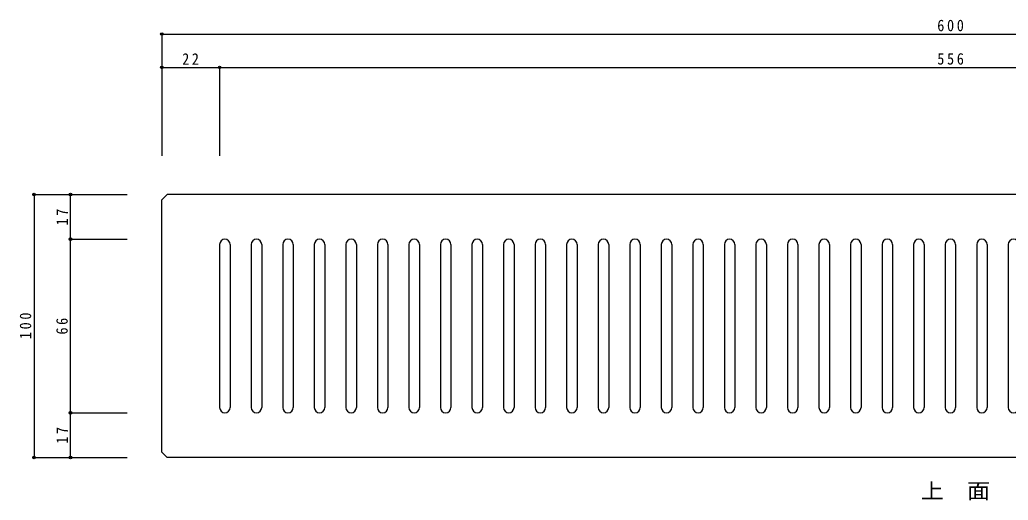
# Model space of a CAD drawing. Units: millimetres at full size, sheet at 1:2. Extents: x -368 to 406, y -241 to 230.
# Drawn here: x -368.3 to 7.7, y 47.4 to 230.1 of the extents above; entities that cross this region are included whole.
import ezdxf
from ezdxf.enums import TextEntityAlignment as Align

# ---------------------------------------------------------------- set-up
doc = ezdxf.new("R2010")
doc.units = ezdxf.units.MM
doc.header["$LTSCALE"] = 2
doc.header["$PDMODE"] = 32
doc.header["$PDSIZE"] = 1
doc.layers.add('0-0', color=7, linetype='Continuous')
doc.styles.add('ＭＳ ゴシック', font='')
doc.styles.get('ＭＳ ゴシック').set_extended_font_data('MS Gothic')

msp = doc.modelspace()

# ---------------------------------------------------------------- linework, layer by layer
at = {"layer": '0-0', "color": 4}
for p, q in [((-314.274, 224.708), (285.726, 224.708)), ((-314.274, 224.708), (-314.274, 178.336)), ((-314.274, 212.016), (-292.274, 212.016)), ((-314.274, 212.016), (-314.274, 178.336)), ((-292.274, 212.016), (-292.274, 178.336)), ((-292.274, 212.016), (263.726, 212.016)), ((-362.898, 163.648), (-362.898, 63.648)), ((-362.898, 163.648), (-327.397, 163.648)), ((-349.017, 146.648), (-349.017, 163.648)), ((-349.017, 163.648), (-327.397, 163.648)), ((-349.017, 80.648), (-349.017, 146.648)), ((-349.017, 146.648), (-327.397, 146.648)), ((-349.017, 63.648), (-349.017, 80.648)), ((-349.017, 80.648), (-327.397, 80.648)), ((-362.898, 63.648), (-327.397, 63.648)), ((-349.017, 63.648), (-327.397, 63.648))]:
    msp.add_line(p, q, dxfattribs=at)
at = {"layer": '0-0'}
for p, q in [((-312.274, 163.648), (-314.274, 161.648)), ((283.726, 163.648), (-312.274, 163.648)), ((-314.274, 65.648), (-314.274, 161.648)), ((-292.274, 144.648), (-292.274, 82.648)), ((-288.274, 144.648), (-288.274, 82.648)), ((-280.274, 144.648), (-280.274, 82.648)), ((-276.274, 144.648), (-276.274, 82.648)), ((-268.274, 144.648), (-268.274, 82.648)), ((-264.274, 144.648), (-264.274, 82.648)), ((-256.274, 144.648), (-256.274, 82.648)), ((-252.274, 144.648), (-252.274, 82.648)), ((-244.274, 144.648), (-244.274, 82.648)), ((-240.274, 144.648), (-240.274, 82.648)), ((-232.274, 144.648), (-232.274, 82.648)), ((-228.274, 144.648), (-228.274, 82.648)), ((-220.274, 144.648), (-220.274, 82.648)), ((-216.274, 144.648), (-216.274, 82.648)), ((-208.274, 144.648), (-208.274, 82.648)), ((-204.274, 144.648), (-204.274, 82.648)), ((-196.274, 144.648), (-196.274, 82.648)), ((-192.274, 144.648), (-192.274, 82.648)), ((-184.274, 144.648), (-184.274, 82.648)), ((-180.274, 144.648), (-180.274, 82.648)), ((-172.274, 144.648), (-172.274, 82.648)), ((-168.274, 144.648), (-168.274, 82.648)), ((-160.274, 144.648), (-160.274, 82.648)), ((-156.274, 144.648), (-156.274, 82.648)), ((-148.274, 144.648), (-148.274, 82.648)), ((-144.274, 144.648), (-144.274, 82.648)), ((-136.274, 144.648), (-136.274, 82.648)), ((-132.274, 144.648), (-132.274, 82.648)), ((-124.274, 144.648), (-124.274, 82.648)), ((-120.274, 144.648), (-120.274, 82.648)), ((-112.274, 144.648), (-112.274, 82.648)), ((-108.274, 144.648), (-108.274, 82.648)), ((-100.274, 144.648), (-100.274, 82.648)), ((-96.274, 144.648), (-96.274, 82.648)), ((-88.274, 144.648), (-88.274, 82.648)), ((-84.274, 144.648), (-84.274, 82.648)), ((-76.274, 144.648), (-76.274, 82.648)), ((-72.274, 144.648), (-72.274, 82.648)), ((-64.274, 144.648), (-64.274, 82.648)), ((-60.274, 144.648), (-60.274, 82.648)), ((-52.274, 144.648), (-52.274, 82.648)), ((-48.274, 144.648), (-48.274, 82.648)), ((-40.274, 144.648), (-40.274, 82.648)), ((-36.274, 144.648), (-36.274, 82.648)), ((-28.274, 144.648), (-28.274, 82.648)), ((-24.274, 144.648), (-24.274, 82.648)), ((-16.274, 144.648), (-16.274, 82.648)), ((-12.274, 144.648), (-12.274, 82.648)), ((-4.274, 144.648), (-4.274, 82.648)), ((-0.274, 144.648), (-0.274, 82.648)), ((7.726, 144.648), (7.726, 82.648)), ((-314.274, 65.648), (-312.274, 63.648)), ((283.726, 63.648), (-312.274, 63.648))]:
    msp.add_line(p, q, dxfattribs=at)
for centre, start, end in [((-290.274, 144.648), 0, 180), ((-278.274, 144.648), 0, 180), ((-266.274, 144.648), 0, 180), ((-254.274, 144.648), 0, 180), ((-242.274, 144.648), 0, 180), ((-230.274, 144.648), 0, 180), ((-218.274, 144.648), 0, 180), ((-206.274, 144.648), 0, 180), ((-194.274, 144.648), 0, 180), ((-182.274, 144.648), 0, 180), ((-170.274, 144.648), 0, 180), ((-158.274, 144.648), 0, 180), ((-146.274, 144.648), 0, 180), ((-134.274, 144.648), 0, 180), ((-122.274, 144.648), 0, 180), ((-110.274, 144.648), 0, 180), ((-98.274, 144.648), 0, 180), ((-86.274, 144.648), 0, 180), ((-74.274, 144.648), 0, 180), ((-62.274, 144.648), 0, 180), ((-50.274, 144.648), 0, 180), ((-38.274, 144.648), 0, 180), ((-26.274, 144.648), 0, 180), ((-14.274, 144.648), 0, 180), ((-2.274, 144.648), 0, 180), ((9.726, 144.648), 0, 180), ((-290.274, 82.648), 180, 0), ((-278.274, 82.648), 180, 0), ((-266.274, 82.648), 180, 0), ((-254.274, 82.648), 180, 0), ((-242.274, 82.648), 180, 0), ((-230.274, 82.648), 180, 0), ((-218.274, 82.648), 180, 0), ((-206.274, 82.648), 180, 0), ((-194.274, 82.648), 180, 0), ((-182.274, 82.648), 180, 0), ((-170.274, 82.648), 180, 0), ((-158.274, 82.648), 180, 0), ((-146.274, 82.648), 180, 0), ((-134.274, 82.648), 180, 0), ((-122.274, 82.648), 180, 0), ((-110.274, 82.648), 180, 0), ((-98.274, 82.648), 180, 0), ((-86.274, 82.648), 180, 0), ((-74.274, 82.648), 180, 0), ((-62.274, 82.648), 180, 0), ((-50.274, 82.648), 180, 0), ((-38.274, 82.648), 180, 0), ((-26.274, 82.648), 180, 0), ((-14.274, 82.648), 180, 0), ((-2.274, 82.648), 180, 0), ((9.726, 82.648), 180, 0)]:
    msp.add_arc(centre, 2, start, end, dxfattribs=at)
at = {"layer": '0-0', "color": 5}
for p in [(-314.274, 224.708), (-314.274, 212.016), (-292.274, 212.016), (-362.898, 163.648), (-349.017, 163.648), (-349.017, 146.648), (-349.017, 80.648), (-362.898, 63.648), (-349.017, 63.648)]:
    msp.add_point(p, dxfattribs=at)

# ---------------------------------------------------------------- texts
at = {"layer": '0-0', "style": 'ＭＳ ゴシック', "width": 1.1}
msp.add_text('上\u3000面', height=5.865, dxfattribs=at).set_placement((-25.549, 46.264), align=Align.BOTTOM_LEFT)
at = {"layer": '0-0', "char_height": 4.399, "attachment_point": 7, "style": 'ＭＳ ゴシック'}
for s, insert in [('\\T1.38;\\W0.9;600', (-19.274, 225.708)), ('\\T1.36;\\W0.9;22', (-306.524, 213.016)), ('\\T1.38;\\W0.9;556', (-19.274, 213.016))]:
    msp.add_mtext(s, dxfattribs=dict(at, insert=insert))
at = {"layer": '0-0', "char_height": 4.399, "attachment_point": 7, "rotation": 90, "style": 'ＭＳ ゴシック'}
for s, insert in [('\\T1.36;\\W0.9;17', (-350.017, 151.898)), ('\\T1.38;\\W0.9;100', (-363.898, 108.648)), ('\\T1.36;\\W0.9;66', (-350.017, 110.398)), ('\\T1.36;\\W0.9;17', (-350.017, 68.898))]:
    msp.add_mtext(s, dxfattribs=dict(at, insert=insert))

doc.saveas('drawing.dxf')
